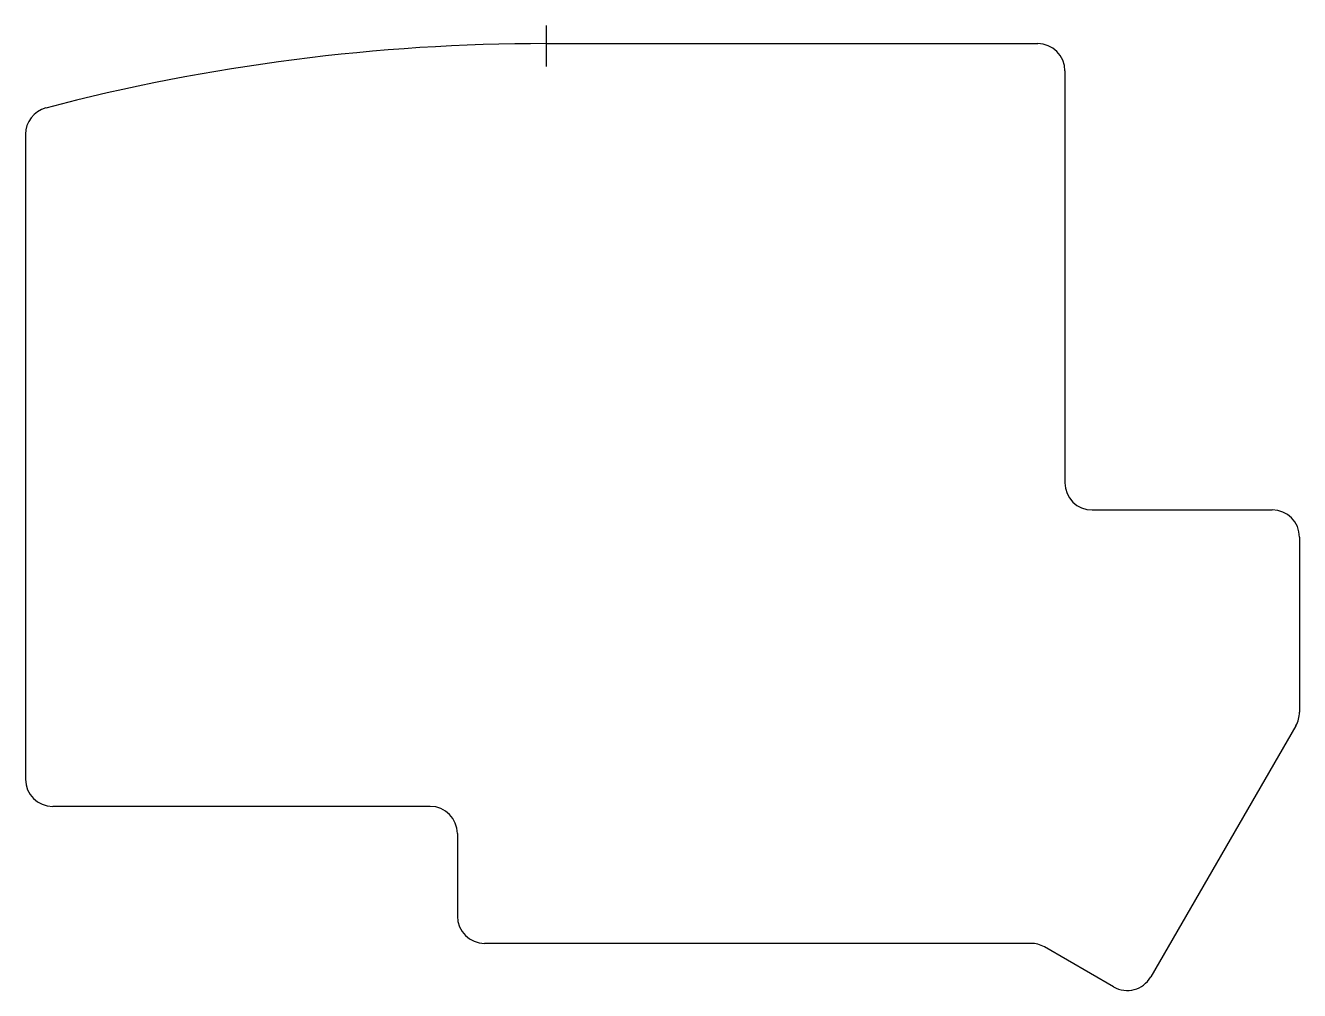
# Model space of a CAD drawing. Header units: millimetres. Extents: x -57 to 83, y -104 to 2.
import ezdxf

# ---------------------------------------------------------------- set-up
doc = ezdxf.new("R2010")
doc.units = ezdxf.units.MM
doc.layers.get('0').update_dxf_attribs({"linetype": 'CONTINUOUS'})

msp = doc.modelspace()

# ---------------------------------------------------------------- linework, layer by layer
for p, q in [((0, -2.52), (0, 2)), ((0, 0), (54.15, 0)), ((57.15, -3), (57.15, -48.42)), ((-57.4, -10), (-57.4, -81.1)), ((60.15, -51.41), (80, -51.41)), ((83, -54.42), (83, -73.71)), ((82.6, -75.21), (66.61, -102.9)), ((-12.8, -84.1), (-54.4, -84.1)), ((-9.8, -87.1), (-9.8, -96.2)), ((53.4, -99.2), (-6.8, -99.2)), ((62.51, -104), (54.9, -99.6))]:
    msp.add_line(p, q)
for centre, radius, start, end in [((0, -217.8), 217.8, 90, 104.6708), ((54.15, -3), 3, 0, 90), ((-54.4, -10), 3, 104.6708, 180), ((60.15, -48.42), 3, 180, 270), ((80, -54.42), 3, 0, 90), ((80, -73.71), 3, -30, 0), ((-54.4, -81.1), 3, 180, 270), ((-12.8, -87.1), 3, 0, 90), ((-6.8, -96.2), 3, 180, 270), ((53.4, -102.2), 3, 60, 90), ((64.01, -101.4), 3, 240, 330)]:
    msp.add_arc(centre, radius, start, end)

doc.saveas('drawing.dxf')
